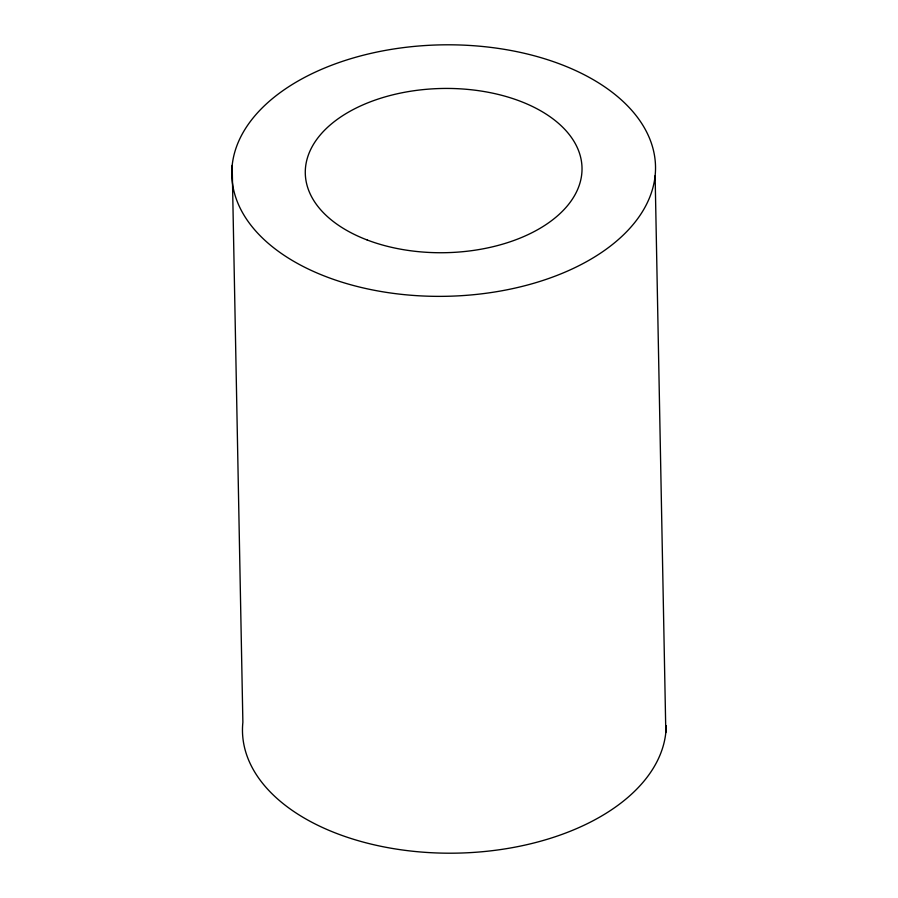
<?xml version="1.0" encoding="UTF-8"?>
<svg xmlns="http://www.w3.org/2000/svg" width="898" height="898" viewBox="0 0 898 898"><rect width="100%" height="100%" fill="white"/><g stroke="black" fill="none" stroke-linecap="round" stroke-linejoin="round"><path stroke-width="1.35" d="M655.125 175.739A211.906 125.742 -1.1 0 1 326.569 276.853A211.906 125.742 -1.1 0 1 349.266 59.167A211.906 125.742 -1.1 0 1 655.125 175.739L665.822 732.566M232.178 165.434L242.875 722.261A211.906 125.742 -1.1 0 0 446.98 853.19A211.906 125.742 -1.1 0 0 666.215 725.741M367.192 239.991A138.382 82.122 -1.1 0 0 581.758 173.954A138.382 82.122 -1.1 0 0 382.02 97.815A138.382 82.122 -1.1 0 0 367.192 239.991"/></g></svg>
